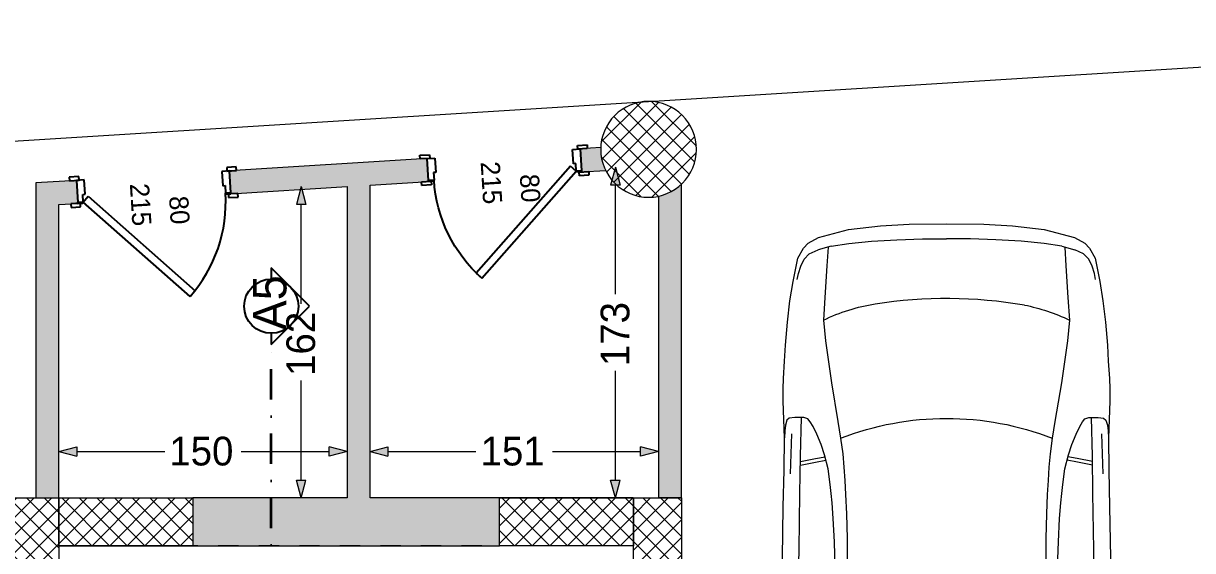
# Model space of a CAD drawing. Header units: millimetres. Extents: x 635850 to 824661, y -5878409 to -5774454.
# Drawn here: x 686255 to 692359, y -5840140 to -5837389 of the extents above; entities that cross this region are included whole.
import ezdxf

# ---------------------------------------------------------------- set-up
doc = ezdxf.new("R2010")
doc.units = ezdxf.units.MM
doc.header["$MEASUREMENT"] = 0
doc.linetypes.add('Dashed', pattern=[211.666667, 105.833333, -105.833333])
doc.linetypes.add('Dot & Dashed', pattern=[335.138881, 158.75, -88.194444, 0, -88.194437])
for name, color, linetype, lineweight in [('A - Ndertesa 4 - 2D Drafting_Pen_No__11', 171, 'Continuous', 18), ('A - Ndertesa 4 - Muret_Pen_No__101', 252, 'Continuous', 13), ('A - Ndertesa 4 - Shtyllat_Pen_No__1', 7, 'Continuous', 13), ('A - Ndertesa 4 - Shtyllat_Pen_No__101', 252, 'Continuous', 13), ('ARCHICAD Doors_Pen_No__101', 252, 'Continuous', 13), ('ARCHICAD Doors_Pen_No__42', 8, 'Continuous', 25)]:
    doc.layers.add(name, color=color, linetype=linetype, lineweight=lineweight)
for name, color, linetype in [('A - Ndertesa 4 - Dimensionimi Bazik', 7, 'Continuous'), ('A - Ndertesa 4 - Muret', 7, 'Continuous'), ('A - Ndertesa 4 - Shtyllat', 7, 'Continuous'), ('A - Ndertesa 4 - Vijat e Prejreve', 7, 'Continuous'), ('ARCHICAD Doors', 7, 'Continuous')]:
    doc.layers.add(name, color=color, linetype=linetype)
for name, color, linetype, lineweight, true_color in [('A - Ndertesa 4 - Dimensionimi Bazik_Pen_No__102', 7, 'Continuous', 13, 0xcccccc), ('A - Ndertesa 4 - Dimensionimi Bazik_Pen_No__82', 7, 'Continuous', 20, 0xaaaaaa), ('A - Ndertesa 4 - Muret_Pen_No__102', 7, 'Continuous', 13, 0xcccccc), ('A - Ndertesa 4 - Veturat_Pen_No__102', 7, 'Continuous', 13, 0xcccccc), ('A - Ndertesa 4 - Vijat e Bodrumeve_Pen_No__82', 7, 'Continuous', 20, 0xaaaaaa), ('A - Ndertesa 4 - Vijat e Prejreve_Pen_No__48', 7, 'Continuous', 25, 0xa80f02), ('A - Ndertesa 4 - Vijat e Prejreve_Pen_No__8', 7, 'Continuous', 35, 0xa80f02), ('ARCHICAD Door Markers_Pen_No__112', 7, 'Continuous', 13, 0xd5aaaa)]:
    doc.layers.add(name, color=color, linetype=linetype, lineweight=lineweight, true_color=true_color)
doc.styles.add('GENERATED_STYLE_1', font='GOTHIC.TTF')
doc.dimstyles.new('GENERATED_STYLE__1', dxfattribs={"dimtxt": 150, "dimasz": 91.78744, "dimexe": 0.18, "dimexo": 0.0625, "dimgap": 0, "dimtad": 0, "dimdec": 0, "dimlfac": 0.1, "dimzin": 0, "dimdsep": 46, "dimtxsty": 'GENERATED_STYLE_1', "dimblk": 'ARROWHEAD_5', "dimblk1": 'ARROWHEAD_5', "dimblk2": 'ARROWHEAD_5', "dimcen": 0.09, "dimse1": 1, "dimse2": 1, "dimclrd": 256, "dimclre": 256, "dimclrt": 256, "dimadec": 0, "dimazin": 0, "dimtfac": 1, "dimtdec": 4, "dimtmove": 0, "dimatfit": 3, "dimfxl": 0, "dimtolj": 1, "dimtzin": 0, "dimarcsym": 0})
doc.dimstyles.new('GENERATED_STYLE__2', dxfattribs={"dimtxt": 150, "dimasz": 91.78744, "dimexe": 0.18, "dimexo": 0.0625, "dimgap": 0, "dimtad": 0, "dimtih": 1, "dimtoh": 1, "dimdec": 0, "dimlfac": 0.1, "dimzin": 0, "dimdsep": 46, "dimtxsty": 'GENERATED_STYLE_1', "dimblk": 'ARROWHEAD_5', "dimblk1": 'ARROWHEAD_5', "dimblk2": 'ARROWHEAD_5', "dimcen": 0.09, "dimse1": 1, "dimse2": 1, "dimclrd": 256, "dimclre": 256, "dimclrt": 256, "dimadec": 0, "dimazin": 0, "dimtfac": 1, "dimtdec": 4, "dimtmove": 0, "dimatfit": 3, "dimfxl": 0, "dimtolj": 1, "dimtzin": 0, "dimarcsym": 0})
pattern_1 = [(45, (664183.82, -5827429.525), (-45.96194, 45.96194), []), (135, (664183.82, -5827429.525), (45.96194, 45.96194), [])]

# ---------------------------------------------------------------- blocks, each defined once
blk = doc.blocks.new('Wall_126', base_point=(686440, -5839864.7))
at = {"layer": 'A - Ndertesa 4 - Muret_Pen_No__101', "linetype": 'Continuous', "lineweight": 0, "true_color": 0xbfbfbf}
for points in [[(686440, -5839864.7), (686440, -5840114.7)], [(686440, -5839864.7), (686440, -5840114.7), (686440, -5839864.7)], [(687140, -5840114.7), (688740, -5840114.7), (688740, -5839864.7), (687140, -5839864.7)], [(688740, -5839864.7), (689439.2, -5839864.7), (689439.2, -5839864.7)], [(686440, -5840114.7), (686440, -5840114.7), (687140, -5840114.7)]]:
    blk.add_hatch(color=9, dxfattribs=at).paths.add_polyline_path(points)
at = {"layer": 'A - Ndertesa 4 - Muret_Pen_No__101', "color": 252, "linetype": 'Continuous', "lineweight": 13, "flags": 128}
for points in [[(687945, -5839864.7), (687140, -5839864.7)], [(689439.2, -5839864.7), (688065, -5839864.7)], [(689439.2, -5839864.7), (689439.2, -5839864.7)], [(686440, -5840114.7), (688740, -5840114.7)]]:
    blk.add_lwpolyline(points, dxfattribs=at)
blk = doc.blocks.new('Door 25_5')
at = {"layer": 'ARCHICAD Doors_Pen_No__101', "color": 252, "linetype": 'Continuous', "lineweight": 13}
for p, q in [((-400, 5), (-437, 5)), ((-400, 5), (-437, 5)), ((-400, 0), (-400, 5)), ((-400, 0), (-400, 5)), ((-400, -115), (-400, 0)), ((-400, -115), (-400, 0)), ((400, 0), (400, 5)), ((400, 0), (400, 5)), ((400, 5), (437, 5)), ((400, 5), (437, 5)), ((400, -115), (400, 0)), ((400, -115), (400, 0)), ((-400, -115), (-437, -115)), ((-400, -115), (-437, -115)), ((400, -115), (437, -115)), ((400, -115), (437, -115))]:
    blk.add_line(p, q, dxfattribs=at)
at = {"layer": 'ARCHICAD Doors_Pen_No__42', "color": 8, "linetype": 'Continuous', "lineweight": 25}
for p, q in [((-182.4, 497.8), (-154.1, 526.1)), ((343.7, -28.3), (-182.4, 497.8)), ((-154.1, 526.1), (372, 0)), ((-387, 24), (-437, 24)), ((-437, 24), (-437, 5)), ((-437, 5), (-387, 5)), ((-375, 5), (-400, 5)), ((-400, 5), (-400, 0)), ((-400, 0), (-375, 0)), ((-372, 0), (-400, 0)), ((-400, 0), (-400, -115)), ((-387, 5), (-387, 24)), ((-375, 0), (-375, 5)), ((-372, -40), (-372, 0)), ((372, 0), (343.7, -28.3)), ((400, 0), (372, 0)), ((372, 0), (372, -40)), ((400, 5), (375, 5)), ((375, 5), (375, 0)), ((375, 0), (400, 0)), ((437, 24), (387, 24)), ((387, 24), (387, 5)), ((387, 5), (437, 5)), ((400, 0), (400, 5)), ((400, -115), (400, 0)), ((437, 5), (437, 24)), ((-360, -40), (-372, -40)), ((-360, -115), (-360, -40)), ((372, -40), (360, -40)), ((360, -40), (360, -115)), ((-387, -115), (-437, -115)), ((-437, -115), (-437, -134)), ((-400, -115), (-360, -115)), ((-387, -134), (-387, -115)), ((360, -115), (400, -115)), ((437, -115), (387, -115)), ((387, -115), (387, -134)), ((437, -134), (437, -115)), ((-437, -134), (-387, -134)), ((387, -134), (437, -134))]:
    blk.add_line(p, q, dxfattribs=at)
blk.add_arc((372, 0), 744, 135, 180, dxfattribs=at)
blk = doc.blocks.new('D Marker 25_17')
at = {"layer": 'ARCHICAD Door Markers_Pen_No__112', "color": 9, "lineweight": 13, "true_color": 0xd5aaaa, "char_height": 100, "attachment_point": 7, "rotation": 270, "style": 'GENERATED_STYLE_1'}
for s, insert in [('\\A1;{\\pql;\\pt0;\\fCentury Gothic|b0|i0|c0|p34;215\\fCentury Gothic|b0|i0|c0|p34;\\A1{\\H.66x;\\S^  ;}\\fCentury Gothic|b0|i0|c0|p34;\\fCentury Gothic|b0|i0|c0|p34;}', (-152.5, -35.6)), ('\\A1;{\\pql;\\pt0;\\fCentury Gothic|b0|i0|c0|p34;80\\fCentury Gothic|b0|i0|c0|p34;\\A1{\\H.66x;\\S^  ;}\\fCentury Gothic|b0|i0|c0|p34;\\fCentury Gothic|b0|i0|c0|p34;}', (47.5, -113.8))]:
    blk.add_mtext(s, dxfattribs=dict(at, insert=insert))
blk = doc.blocks.new('Wall_127', base_point=(686440, -5838214.2))
at = {"layer": 'A - Ndertesa 4 - Muret_Pen_No__102', "linetype": 'Continuous', "lineweight": 0, "true_color": 0xcccccc}
for points in [[(689269.9, -5838037.6), (689162, -5838044.3), (689169.4, -5838164.1), (689295.6, -5838156.2), (689288, -5838142.1), (689273.8, -5838095.2), (689269, -5838046.4)], [(688363.5, -5838094.1), (687330.7, -5838158.6), (687338.2, -5838278.4), (688371, -5838213.9)], [(686320, -5838221.7), (686440, -5838334.4), (686440, -5838214.2)], [(686440, -5838334.4), (686320, -5838221.7), (686320, -5838341.9)], [(686532.3, -5838208.4), (686440, -5838214.2), (686440, -5838334.4), (686539.8, -5838328.2)]]:
    blk.add_hatch(color=254, dxfattribs=at).paths.add_polyline_path(points)
at = {"layer": 'A - Ndertesa 4 - Muret_Pen_No__101', "color": 252, "linetype": 'Continuous', "lineweight": 13}
for p, q in [((689162, -5838044.3), (689198.9, -5838042)), ((688363.5, -5838094.1), (688326.6, -5838096.4)), ((688363.5, -5838094.1), (688370.7, -5838208.9)), ((689162, -5838044.3), (689169.1, -5838159.1)), ((687330.7, -5838158.6), (687367.7, -5838156.3)), ((687330.7, -5838158.6), (687337.9, -5838273.4)), ((689169.1, -5838159.1), (689169.4, -5838164.1)), ((689169.4, -5838164.1), (689206.4, -5838161.8)), ((686532.3, -5838208.4), (686495.4, -5838210.7)), ((686532.3, -5838208.4), (686539.5, -5838323.2)), ((688371, -5838213.9), (688334.1, -5838216.2)), ((688370.7, -5838208.9), (688371, -5838213.9)), ((687337.9, -5838273.4), (687338.2, -5838278.4)), ((687338.2, -5838278.4), (687375.1, -5838276.1)), ((686539.8, -5838328.2), (686502.8, -5838330.5)), ((686539.5, -5838323.2), (686539.8, -5838328.2))]:
    blk.add_line(p, q, dxfattribs=at)
at = {"layer": 'A - Ndertesa 4 - Muret_Pen_No__101', "color": 252, "linetype": 'Continuous', "lineweight": 13, "flags": 128}
for points in [[(689269.9, -5838037.6), (689162, -5838044.3)], [(688363.5, -5838094.1), (687330.7, -5838158.6)], [(689169.4, -5838164.1), (689295.6, -5838156.2)], [(686532.3, -5838208.4), (686320, -5838221.7)], [(686320, -5838221.7), (686320, -5838341.9)], [(688065, -5838233), (688371, -5838213.9)], [(687338.2, -5838278.4), (687945, -5838240.5)], [(686440, -5838334.4), (686539.8, -5838328.2)]]:
    blk.add_lwpolyline(points, dxfattribs=at)
at = {"layer": 'ARCHICAD Door Markers_Pen_No__112', "color": 9, "lineweight": 13, "true_color": 0xd5aaaa, "rotation": 3.571639570040618}
for p in [(688762.7, -5838069.2), (686931.5, -5838183.5)]:
    blk.add_blockref('D Marker 25_17', p, dxfattribs=at)
at = {"layer": 'ARCHICAD Doors', "color": 21, "linetype": 'Continuous', "lineweight": 18, "true_color": 0xff9955, "xscale": -1, "zscale": 1000, "rotation": 183.5716395700406}
blk.add_blockref('Door 25_5', (688769.9, -5838184), dxfattribs=at)
at = {"layer": 'ARCHICAD Doors', "color": 21, "linetype": 'Continuous', "lineweight": 18, "true_color": 0xff9955, "zscale": 1000, "rotation": 183.5716395700406}
blk.add_blockref('Door 25_5', (686938.7, -5838298.3), dxfattribs=at)
blk = doc.blocks.new('Wall_128', base_point=(686440, -5839864.7))
at = {"layer": 'A - Ndertesa 4 - Muret_Pen_No__102', "linetype": 'Continuous', "lineweight": 0, "true_color": 0xcccccc}
blk.add_hatch(color=254, dxfattribs=at).paths.add_polyline_path([(686320, -5838341.9), (686320, -5839864.7), (686440, -5839864.7), (686440, -5838334.4)])
at = {"layer": 'A - Ndertesa 4 - Muret_Pen_No__101', "color": 252, "linetype": 'Continuous', "lineweight": 13, "flags": 128}
for points in [[(686320, -5838341.9), (686320, -5839864.7)], [(686440, -5839864.7), (686440, -5838334.4)]]:
    blk.add_lwpolyline(points, dxfattribs=at)
blk = doc.blocks.new('Wall_129', base_point=(689690, -5839864.7))
at = {"layer": 'A - Ndertesa 4 - Muret_Pen_No__102', "linetype": 'Continuous', "lineweight": 0, "true_color": 0xcccccc}
blk.add_hatch(color=254, dxfattribs=at).paths.add_polyline_path([(689570, -5838290.9), (689570, -5839864.7), (689690, -5839864.7), (689690, -5838227.9), (689657.9, -5838254.3), (689614.7, -5838277.4)])
at = {"layer": 'A - Ndertesa 4 - Muret_Pen_No__101', "color": 252, "linetype": 'Continuous', "lineweight": 13, "flags": 128}
for points in [[(689690, -5839864.7), (689690, -5838227.9)], [(689570, -5838290.9), (689570, -5839864.7)], [(689690, -5839864.7), (689570, -5839864.7)]]:
    blk.add_lwpolyline(points, dxfattribs=at)
blk = doc.blocks.new('Wall_130', base_point=(688065, -5838112.8))
at = {"layer": 'A - Ndertesa 4 - Muret_Pen_No__102', "linetype": 'Continuous', "lineweight": 0, "true_color": 0xcccccc}
blk.add_hatch(color=254, dxfattribs=at).paths.add_polyline_path([(687945, -5838240.5), (687945, -5839864.7), (688065, -5839864.7), (688065, -5838233)])
at = {"layer": 'A - Ndertesa 4 - Muret_Pen_No__101', "color": 252, "linetype": 'Continuous', "lineweight": 13, "flags": 128}
for points in [[(687945, -5838240.5), (687945, -5839864.7)], [(688065, -5839864.7), (688065, -5838233)]]:
    blk.add_lwpolyline(points, dxfattribs=at)
blk = doc.blocks.new('Car 05 25_3')
at = {"layer": 'A - Ndertesa 4 - Veturat_Pen_No__102', "color": 254, "linetype": 'Continuous', "lineweight": 13, "true_color": 0xcccccc}
for p, q in [((1129.9, 858.5), (1120.7, 838.2)), ((1957.8, 858.1), (1977.2, 777.4)), ((2075.3, 835.7), (2067.9, 857.7)), ((2182.3, 834.1), (2193.2, 856.5)), ((124.6, 791.4), (129, 820.5)), ((129, 820.5), (138.9, 832.4)), ((138.9, 832.4), (165.2, 840.3)), ((165.2, 840.3), (194.7, 844.3)), ((194.7, 844.3), (230.8, 845.5)), ((210.9, 809.2), (418.1, 816.2)), ((1115.1, 808.9), (1108.6, 774)), ((1119.5, 833.3), (1115.1, 808.9)), ((1120.2, 836.3), (1119.5, 833.3)), ((1120.7, 838.2), (1120.2, 836.3)), ((1162.6, 830.5), (1220.1, 829.1)), ((1220.1, 829.1), (1369.7, 831.5)), ((2063.4, 792.3), (2070.4, 799.9)), ((2068.7, 787.7), (2065.4, 794.5)), ((2070.4, 799.9), (2075.2, 809.4)), ((2075.2, 809.4), (2075.3, 835.7)), ((2148, 790.5), (2166.8, 813.8)), ((2166.8, 813.8), (2182.3, 834.1)), ((2808, 852.6), (2876.9, 843.3)), ((2876.9, 843.3), (2954.2, 813.7)), ((2904.1, 832.9), (2905.1, 832.8)), ((2954.2, 813.7), (3075.8, 774.7)), ((-701.1, 743.3), (-729.4, 716.4)), ((-664.9, 761), (-701.1, 743.3)), ((-626.6, 772.5), (-664.9, 761)), ((-594.9, 778.5), (-626.6, 772.5)), ((125.7, 743.9), (124.6, 791.4)), ((327.4, 761.9), (125.4, 756.5)), ((132.4, 722.8), (125.7, 743.9)), ((522, 764.7), (327.4, 761.9)), ((355.3, 762.3), (339.1, 683.1)), ((373.4, 762.6), (357.2, 683.4)), ((813.6, 769.3), (522, 764.7)), ((1108.6, 774), (813.6, 769.3)), ((1036.3, 772.8), (996.5, 578.8)), ((1042, 578), (1107.6, 774)), ((1173.3, 774.9), (1090.3, 577.9)), ((1108.6, 774), (1537.6, 780)), ((1537.6, 780), (1975, 786.1)), ((1939.2, 686.2), (1995.9, 777.4)), ((1977.2, 777.4), (2019.6, 777.4)), ((2000.4, 701.6), (2213.5, 763)), ((2019.6, 777.4), (2044.5, 783.1)), ((2044.5, 783.1), (2063.4, 792.3)), ((2068.7, 787.7), (2148, 790.5)), ((2106.5, 732.2), (2148, 790.5)), ((2148, 790.5), (2205.6, 792.2)), ((2205.6, 792.2), (2227.2, 791)), ((2226.6, 769.9), (2213.5, 763)), ((2213.5, 763), (2238.3, 752.2)), ((2234.4, 774), (2226.6, 769.9)), ((2227.2, 791), (2232.6, 790)), ((2232.6, 790), (2237.9, 787.3)), ((2238.5, 776.9), (2234.4, 774)), ((2240.8, 784), (2237.9, 787.3)), ((2238.3, 752.2), (2258.5, 739.7)), ((2238.5, 776.9), (2240.9, 780.5)), ((2240.9, 780.5), (2240.8, 784)), ((2258.5, 739.7), (2269, 731.1)), ((3022.5, 758.3), (3023.7, 762.5)), ((3024.5, 753.7), (3022.5, 758.3)), ((3023.7, 762.5), (3034.6, 765.1)), ((3037.9, 743.5), (3024.5, 753.7)), ((3034.6, 765.1), (3046.9, 763.8)), ((3050.6, 730.7), (3037.9, 743.5)), ((3046.9, 763.8), (3060.9, 762.9)), ((3060.9, 762.9), (3089.9, 757.4)), ((3100.5, 763.1), (3075.8, 774.7)), ((3089.9, 757.4), (3108.4, 751.4)), ((3114.1, 753.3), (3100.5, 763.1)), ((3108.4, 751.4), (3122.9, 746.4)), ((3122.9, 746.4), (3114.1, 753.3)), ((3170.1, 726.6), (3122.9, 746.4)), ((-729.4, 716.4), (-750.6, 669.8)), ((146.7, 710.6), (132.4, 722.8)), ((171.3, 696.6), (146.7, 710.6)), ((212.6, 676.5), (171.3, 696.6)), ((266.3, 654.6), (212.6, 676.5)), ((339.1, 683.1), (329.6, 633.9)), ((357.2, 683.4), (346.8, 629.5)), ((2000.4, 701.6), (1730.4, 633.8)), ((2122, 660), (2293.8, 697.7)), ((2269, 731.1), (2278.8, 722)), ((2278.8, 722), (2293.8, 697.7)), ((2293.8, 697.7), (2317.2, 700.7)), ((2293.8, 697.6), (2293.8, 697.7)), ((2317.2, 700.7), (2345.7, 702.7)), ((2355.1, 639.9), (2317.2, 700.7)), ((2345.7, 702.7), (2378.9, 702)), ((2410.1, 649.1), (2378.9, 702)), ((2378.9, 702), (2410.6, 694.2)), ((2410.6, 694.2), (2410.6, 694.2)), ((2428.7, 681.7), (2410.6, 694.2)), ((2428.7, 681.7), (2457.3, 700)), ((2428.8, 681.7), (2428.7, 681.7)), ((2428.8, 681.7), (2456.7, 639.8)), ((2457.3, 700), (2535.5, 698)), ((2535.4, 698), (2673.2, 695.5)), ((2535.5, 698), (2535.5, 698)), ((2673.2, 695.5), (2787.2, 691.5)), ((2787.2, 691.5), (2868.4, 687.2)), ((2868.4, 687.2), (2959.7, 679)), ((2959.7, 679), (2868.4, 687.2)), ((2959.7, 679), (3047.2, 666.2)), ((3064.5, 714.6), (3050.6, 730.7)), ((3077, 697.8), (3064.5, 714.6)), ((3100, 656.6), (3077, 697.8)), ((3211.7, 701), (3170.1, 726.6)), ((3254.3, 663.2), (3211.7, 701)), ((-768.3, 602.3), (-750.6, 669.8)), ((-764.3, 617.3), (-665.7, 624)), ((-665.7, 624), (-500.9, 634.2)), ((-500.9, 634.2), (-383, 642)), ((-383, 642), (-274.2, 631.3)), ((-274.2, 631.3), (-56.4, 600.5)), ((319.5, 636.4), (266.3, 654.6)), ((392.7, 617.8), (319.5, 636.4)), ((474.8, 607.1), (392.7, 617.8)), ((1730.4, 633.8), (1562, 600.6)), ((1779.6, 581.8), (1952.8, 621.3)), ((1952.8, 621.3), (2122, 660)), ((2379.8, 575.4), (2355.1, 639.9)), ((2436, 583.2), (2410.1, 649.1)), ((2456.7, 639.8), (2487.2, 574.3)), ((3047.2, 666.2), (3100, 656.6)), ((3152.9, 553.9), (3100, 656.6)), ((3301.9, 602.8), (3254.3, 663.2)), ((-768.3, 602.3), (-782.8, 510)), ((-56.4, 600.5), (145.9, 566.6)), ((145.9, 566.6), (233.3, 552.3)), ((233.3, 552.3), (315.3, 541.4)), ((521.3, 601.6), (474.8, 607.1)), ((570, 596.8), (521.3, 601.6)), ((652.6, 591), (570, 596.8)), ((772.8, 585), (652.6, 591)), ((907.3, 580.3), (772.8, 585)), ((1042, 578), (907.3, 580.3)), ((1227.8, 577.5), (1042, 578)), ((1316.1, 580.5), (1227.8, 577.5)), ((1403, 584.4), (1316.1, 580.5)), ((1483.9, 590.1), (1403, 584.4)), ((1562, 600.6), (1483.9, 590.1)), ((1610.7, 544.1), (1779.6, 581.8)), ((2397.3, 514.3), (2379.8, 575.4)), ((2453.6, 521.6), (2436, 583.2)), ((2487.2, 574.3), (2491.8, 562)), ((2491.8, 562), (2517.9, 477)), ((3189.6, 475.6), (3152.9, 553.9)), ((3301.9, 602.8), (3346, 501.4)), ((-782.8, 510), (-794.5, 390.6)), ((315.3, 541.4), (384.3, 535.1)), ((384.3, 535.1), (454.2, 530.4)), ((454.2, 530.4), (526.2, 526.3)), ((526.2, 526.3), (627.7, 521.8)), ((627.7, 521.8), (756.8, 518.1)), ((756.8, 518.1), (1322.6, 518.1)), ((1322.6, 518.1), (1420.5, 521.7)), ((1420.5, 521.7), (1466.6, 524)), ((1466.6, 524), (1510.9, 527.6)), ((1510.9, 527.6), (1554.3, 533.1)), ((1554.3, 533.1), (1596.8, 541)), ((1597.3, 541.2), (1596.7, 540.9)), ((2419.3, 395.7), (2397.3, 514.3)), ((2477.6, 401.1), (2453.6, 521.6)), ((3346, 501.4), (3374.3, 419.6)), ((2517.9, 477), (2537.5, 384.1)), ((3199.4, 466.8), (3189.6, 475.6)), ((3220.7, 454.4), (3199.4, 466.8)), ((3256.1, 439.2), (3220.7, 454.4)), ((3288.4, 425.1), (3256.1, 439.2)), ((-794.5, 390.6), (-802.4, 258.7)), ((2433.7, 266.1), (2419.3, 395.7)), ((2493.9, 269.1), (2477.6, 401.1)), ((2537.5, 384.1), (2551.5, 285.6)), ((3319.4, 408.4), (3288.4, 425.1)), ((3353.5, 384.3), (3319.4, 408.4)), ((3321.2, 370.5), (3321, 362.1)), ((3324.7, 377.3), (3321.2, 370.5)), ((3328.3, 379.6), (3324.7, 377.3)), ((3338.5, 379.5), (3328.3, 379.6)), ((3363.6, 357.8), (3338.5, 379.5)), ((3377.2, 360), (3353.5, 384.3)), ((3391.1, 344.2), (3374.3, 419.6)), ((3321, 362.1), (3338.3, 276.9)), ((3396.7, 315.8), (3363.6, 357.8)), ((3391.1, 344.2), (3377.2, 360)), ((3408.1, 289.4), (3396.7, 315.8)), ((-802.4, 258.7), (-806.8, 124.9)), ((2441.6, 132), (2433.7, 266.1)), ((2503.1, 133.2), (2493.9, 269.1)), ((2551.5, 285.6), (2559.7, 193.7)), ((3338.3, 276.9), (3351.9, 172.7)), ((3408.1, 289.4), (3413.8, 267.3)), ((3413.8, 267.3), (3418.5, 242.9)), ((2559.7, 193.7), (2564.4, 101.2)), ((3418.5, 242.9), (3424, 200.7)), ((3424, 200.7), (3427.7, 152)), ((-806.8, 124.9), (-808, 0)), ((2444, 0), (2441.6, 132)), ((2506, 0), (2503.1, 133.2)), ((3351.9, 172.7), (3358.3, 75.9)), ((3432.4, 40), (3427.7, 152)), ((2564.4, 101.2), (2566, 0)), ((3354, 27.9), (3358.3, 75.9)), ((-806.8, -124.9), (-808, 0)), ((2444, 0), (2441.6, -132)), ((2564.4, -101.2), (2566, 0)), ((3354, 27.9), (3354, -0.8)), ((3354, -27.9), (3354, 0.8)), ((3370.9, 11.7), (3370.3, -0.8)), ((3370.9, -11.7), (3370.3, 0.8)), ((3372.5, 23.7), (3370.9, 11.7)), ((3376.3, 39), (3372.5, 23.7)), ((3382, 46.6), (3376.3, 39)), ((3386.2, 48.4), (3382, 46.6)), ((3386.2, 48.4), (3394.3, 48.4)), ((3398.5, 46.6), (3394.3, 48.4)), ((3404.2, 39), (3398.5, 46.6)), ((3404.2, 39), (3408, 23.7)), ((3408, 23.7), (3409.8, 8.1)), ((3409.8, 8.1), (3409.8, 0)), ((3431.8, 57.4), (3431.8, 56.8)), ((3432, 0), (3432.4, 40)), ((3432, 0), (3432.4, -40)), ((2506, 0), (2503.1, -133.2)), ((3354, -27.9), (3358.3, -75.9)), ((3372.5, -23.7), (3370.9, -11.7)), ((3376.3, -39), (3372.5, -23.7)), ((3382, -46.6), (3376.3, -39)), ((3386.2, -48.4), (3382, -46.6)), ((3386.2, -48.4), (3394.3, -48.4)), ((3398.5, -46.6), (3394.3, -48.4)), ((3404.2, -39), (3398.5, -46.6)), ((3404.2, -39), (3408, -23.7)), ((3408, -23.7), (3409.8, -8.1)), ((3409.8, -8.1), (3409.8, 0)), ((3432.4, -40), (3427.7, -152)), ((3431.8, -57.4), (3431.8, -56.8)), ((2559.7, -193.7), (2564.4, -101.2)), ((3351.9, -172.7), (3358.3, -75.9)), ((-802.4, -258.7), (-806.8, -124.9)), ((2441.6, -132), (2433.7, -266.1)), ((2503.1, -133.2), (2493.9, -269.1)), ((3338.3, -276.9), (3351.9, -172.7)), ((3424, -200.7), (3427.7, -152)), ((2551.5, -285.6), (2559.7, -193.7)), ((3413.8, -267.3), (3418.5, -242.9)), ((3418.5, -242.9), (3424, -200.7)), ((-794.5, -390.6), (-802.4, -258.7)), ((2433.7, -266.1), (2419.3, -395.7)), ((2493.9, -269.1), (2477.6, -401.1)), ((2537.5, -384.1), (2551.5, -285.6)), ((3321, -362.1), (3338.3, -276.9)), ((3408.1, -289.4), (3396.7, -315.8)), ((3408.1, -289.4), (3413.8, -267.3)), ((3321.2, -370.5), (3321, -362.1)), ((3363.6, -357.8), (3338.5, -379.5)), ((3377.2, -360), (3353.5, -384.3)), ((3396.7, -315.8), (3363.6, -357.8)), ((3391.1, -344.2), (3374.3, -419.6)), ((3391.1, -344.2), (3377.2, -360)), ((-782.8, -510), (-794.5, -390.6)), ((2419.3, -395.7), (2397.3, -514.3)), ((2477.6, -401.1), (2453.6, -521.6)), ((2517.9, -477), (2537.5, -384.1)), ((3288.4, -425.1), (3256.1, -439.2)), ((3319.4, -408.4), (3288.4, -425.1)), ((3353.5, -384.3), (3319.4, -408.4)), ((3324.7, -377.3), (3321.2, -370.5)), ((3328.3, -379.6), (3324.7, -377.3)), ((3338.5, -379.5), (3328.3, -379.6)), ((3346, -501.4), (3374.3, -419.6)), ((2491.8, -562), (2517.9, -477)), ((3189.6, -475.6), (3152.9, -553.9)), ((3199.4, -466.8), (3189.6, -475.6)), ((3220.7, -454.4), (3199.4, -466.8)), ((3256.1, -439.2), (3220.7, -454.4)), ((-768.3, -602.3), (-782.8, -510)), ((233.3, -552.3), (315.3, -541.4)), ((315.3, -541.4), (384.3, -535.1)), ((384.3, -535.1), (454.2, -530.4)), ((454.2, -530.4), (526.2, -526.3)), ((526.2, -526.3), (627.7, -521.8)), ((627.7, -521.8), (756.8, -518.1)), ((756.8, -518.1), (1322.6, -518.1)), ((1322.6, -518.1), (1420.5, -521.7)), ((1420.5, -521.7), (1466.6, -524)), ((1466.6, -524), (1510.9, -527.6)), ((1510.9, -527.6), (1554.3, -533.1)), ((1554.3, -533.1), (1596.8, -541)), ((1597.3, -541.2), (1596.7, -540.9)), ((1610.7, -544.1), (1779.6, -581.8)), ((2397.3, -514.3), (2379.8, -575.4)), ((2453.6, -521.6), (2436, -583.2)), ((3301.9, -602.8), (3346, -501.4)), ((-768.3, -602.3), (-750.6, -669.8)), ((-274.2, -631.3), (-56.4, -600.5)), ((-56.4, -600.5), (145.9, -566.6)), ((145.9, -566.6), (233.3, -552.3)), ((474.8, -607.1), (392.7, -617.8)), ((521.3, -601.6), (474.8, -607.1)), ((570, -596.8), (521.3, -601.6)), ((652.6, -591), (570, -596.8)), ((772.8, -585), (652.6, -591)), ((907.3, -580.3), (772.8, -585)), ((1042, -578), (907.3, -580.3)), ((1036.3, -772.8), (996.5, -578.8)), ((1227.8, -577.5), (1042, -578)), ((1042, -578), (1107.6, -774)), ((1173.3, -774.9), (1090.3, -577.9)), ((1316.1, -580.5), (1227.8, -577.5)), ((1403, -584.4), (1316.1, -580.5)), ((1483.9, -590.1), (1403, -584.4)), ((1562, -600.6), (1483.9, -590.1)), ((1730.4, -633.8), (1562, -600.6)), ((1779.6, -581.8), (1952.8, -621.3)), ((2379.8, -575.4), (2355.1, -639.9)), ((2436, -583.2), (2410.1, -649.1)), ((2456.7, -639.8), (2487.2, -574.3)), ((2487.2, -574.3), (2491.8, -562)), ((3152.9, -553.9), (3100, -656.6)), ((3301.9, -602.8), (3254.3, -663.2)), ((-764.3, -617.3), (-665.7, -624)), ((-729.4, -716.4), (-750.6, -669.8)), ((-665.7, -624), (-500.9, -634.2)), ((-500.9, -634.2), (-383, -642)), ((-383, -642), (-274.2, -631.3)), ((266.3, -654.6), (212.6, -676.5)), ((319.5, -636.4), (266.3, -654.6)), ((392.7, -617.8), (319.5, -636.4)), ((339.1, -683.1), (329.6, -633.9)), ((357.2, -683.4), (346.8, -629.5)), ((2000.4, -701.6), (1730.4, -633.8)), ((1952.8, -621.3), (2122, -660)), ((2122, -660), (2293.8, -697.7)), ((2355.1, -639.9), (2317.2, -700.7)), ((2410.1, -649.1), (2378.9, -702)), ((2428.8, -681.7), (2456.7, -639.8)), ((2959.7, -679), (3047.2, -666.2)), ((3047.2, -666.2), (3100, -656.6)), ((3100, -656.6), (3077, -697.8)), ((3254.3, -663.2), (3211.7, -701)), ((-701.1, -743.3), (-729.4, -716.4)), ((132.4, -722.8), (125.7, -743.9)), ((146.7, -710.6), (132.4, -722.8)), ((171.3, -696.6), (146.7, -710.6)), ((212.6, -676.5), (171.3, -696.6)), ((355.3, -762.3), (339.1, -683.1)), ((373.4, -762.6), (357.2, -683.4)), ((1939.2, -686.2), (1995.9, -777.4)), ((2000.4, -701.6), (2213.5, -763)), ((2106.5, -732.2), (2148, -790.5)), ((2258.5, -739.7), (2269, -731.1)), ((2269, -731.1), (2278.8, -722)), ((2278.8, -722), (2293.8, -697.7)), ((2293.8, -697.6), (2293.8, -697.7)), ((2293.8, -697.7), (2317.2, -700.7)), ((2317.2, -700.7), (2345.7, -702.7)), ((2345.7, -702.7), (2378.9, -702)), ((2378.9, -702), (2410.6, -694.2)), ((2428.7, -681.7), (2410.6, -694.2)), ((2410.6, -694.2), (2410.6, -694.2)), ((2428.8, -681.7), (2428.7, -681.7)), ((2428.7, -681.7), (2457.3, -700)), ((2457.3, -700), (2535.5, -698)), ((2535.4, -698), (2673.2, -695.5)), ((2535.5, -698), (2535.5, -698)), ((2673.2, -695.5), (2787.2, -691.5)), ((2787.2, -691.5), (2868.4, -687.2)), ((2868.4, -687.2), (2959.7, -679)), ((2959.7, -679), (2868.4, -687.2)), ((3050.6, -730.7), (3037.9, -743.5)), ((3064.5, -714.6), (3050.6, -730.7)), ((3077, -697.8), (3064.5, -714.6)), ((3170.1, -726.6), (3122.9, -746.4)), ((3211.7, -701), (3170.1, -726.6)), ((-664.9, -761), (-701.1, -743.3)), ((-626.6, -772.5), (-664.9, -761)), ((-594.9, -778.5), (-626.6, -772.5)), ((125.7, -743.9), (124.6, -791.4)), ((124.6, -791.4), (129, -820.5)), ((327.4, -761.9), (125.4, -756.5)), ((522, -764.7), (327.4, -761.9)), ((813.6, -769.3), (522, -764.7)), ((1108.6, -774), (813.6, -769.3)), ((1108.6, -774), (1537.6, -780)), ((1115.1, -808.9), (1108.6, -774)), ((1537.6, -780), (1975, -786.1)), ((1957.8, -858.1), (1977.2, -777.4)), ((1977.2, -777.4), (2019.6, -777.4)), ((2019.6, -777.4), (2044.5, -783.1)), ((2044.5, -783.1), (2063.4, -792.3)), ((2063.4, -792.3), (2070.4, -799.9)), ((2068.7, -787.7), (2065.4, -794.5)), ((2068.7, -787.7), (2148, -790.5)), ((2148, -790.5), (2166.8, -813.8)), ((2148, -790.5), (2205.6, -792.2)), ((2205.6, -792.2), (2227.2, -791)), ((2213.5, -763), (2238.3, -752.2)), ((2226.6, -769.9), (2213.5, -763)), ((2234.4, -774), (2226.6, -769.9)), ((2227.2, -791), (2232.6, -790)), ((2232.6, -790), (2237.9, -787.3)), ((2238.5, -776.9), (2234.4, -774)), ((2240.8, -784), (2237.9, -787.3)), ((2238.3, -752.2), (2258.5, -739.7)), ((2238.5, -776.9), (2240.9, -780.5)), ((2240.9, -780.5), (2240.8, -784)), ((2954.2, -813.7), (3075.8, -774.7)), ((3024.5, -753.7), (3022.5, -758.3)), ((3022.5, -758.3), (3023.7, -762.5)), ((3023.7, -762.5), (3034.6, -765.1)), ((3037.9, -743.5), (3024.5, -753.7)), ((3034.6, -765.1), (3046.9, -763.8)), ((3046.9, -763.8), (3060.9, -762.9)), ((3060.9, -762.9), (3089.9, -757.4)), ((3100.5, -763.1), (3075.8, -774.7)), ((3089.9, -757.4), (3108.4, -751.4)), ((3114.1, -753.3), (3100.5, -763.1)), ((3108.4, -751.4), (3122.9, -746.4)), ((3122.9, -746.4), (3114.1, -753.3)), ((129, -820.5), (138.9, -832.4)), ((138.9, -832.4), (165.2, -840.3)), ((165.2, -840.3), (194.7, -844.3)), ((194.7, -844.3), (230.8, -845.5)), ((210.9, -809.2), (418.1, -816.2)), ((1119.5, -833.3), (1115.1, -808.9)), ((1120.2, -836.3), (1119.5, -833.3)), ((1120.7, -838.2), (1120.2, -836.3)), ((1129.9, -858.5), (1120.7, -838.2)), ((1162.6, -830.5), (1220.1, -829.1)), ((1220.1, -829.1), (1369.7, -831.5)), ((2075.3, -835.7), (2067.9, -857.7)), ((2070.4, -799.9), (2075.2, -809.4)), ((2075.2, -809.4), (2075.3, -835.7)), ((2166.8, -813.8), (2182.3, -834.1)), ((2182.3, -834.1), (2193.2, -856.5)), ((2808, -852.6), (2876.9, -843.3)), ((2876.9, -843.3), (2954.2, -813.7))]:
    blk.add_line(p, q, dxfattribs=at)
at = {"layer": 'A - Ndertesa 4 - Veturat_Pen_No__102', "color": 254, "linetype": 'Continuous', "lineweight": 13, "true_color": 0xcccccc, "flags": 128}
blk.add_lwpolyline([(-483.1, -817.3), (-372.3, -830.2), (-251.8, -841), (-168.2, -844.6), (-78.4, -850.6), (-24, -852.3), (40.3, -852.3), (230.8, -845.5), (400, -847.6), (590.7, -851.7), (856.5, -856.2), (1129.9, -858.5), (1536.1, -860.4), (1957.8, -858.1), (1928.9, -983.2), (1961.1, -983.2), (1996.9, -974.9), (2026.9, -945), (2054.6, -897.6), (2067.9, -857.7), (2119.9, -857.4), (2193.2, -856.5), (2808, -852.6), (2855.7, -852.6), (2891.4, -852.5), (2922.5, -852), (2945.2, -849.4), (2989.6, -839.6), (3013.6, -833.1), (3154.3, -782.6), (3235.9, -747.6), (3269.1, -728.3), (3298.6, -705.6), (3337.3, -663.4), (3374.5, -603.6), (3418.4, -512.7), (3457.5, -393.1), (3468.3, -330.9), (3474.5, -263.7), (3478.3, -199.9), (3479.4, -164.9), (3489.5, -164.9), (3489.5, 164.9), (3479.4, 164.9), (3478.3, 199.9), (3474.5, 263.7), (3468.3, 330.9), (3457.5, 393.1), (3418.4, 512.7), (3374.5, 603.6), (3337.3, 663.4), (3298.6, 705.6), (3269.1, 728.3), (3235.9, 747.6), (3154.3, 782.6), (3013.6, 833.1), (2989.6, 839.6), (2945.2, 849.4), (2922.5, 852), (2891.4, 852.5), (2855.7, 852.6), (2808, 852.6), (2193.2, 856.5), (2119.9, 857.4), (2067.9, 857.7), (2054.6, 897.6), (2026.9, 945), (1996.9, 974.9), (1961.1, 983.2), (1928.9, 983.2), (1957.8, 858.1), (1536.1, 860.4), (1129.9, 858.5), (856.5, 856.2), (590.7, 851.7), (400, 847.6), (230.8, 845.5), (40.3, 852.3), (-24, 852.3), (-78.4, 850.6), (-168.2, 844.6), (-251.8, 841), (-372.3, 830.2), (-483.1, 817.3), (-585.2, 801), (-706.3, 775.8), (-757.7, 747), (-784.8, 721.8), (-815, 667.8), (-855.1, 511), (-874.7, 345), (-882.9, 194.7), (-885.4, 0), (-882.9, -194.7), (-874.7, -345), (-855.1, -511), (-815, -667.8), (-784.8, -721.8), (-757.7, -747), (-706.3, -775.8), (-585.2, -801)], close=True, dxfattribs=at)
at = {"layer": 'A - Ndertesa 4 - Veturat_Pen_No__102', "color": 254, "linetype": 'Continuous', "lineweight": 13, "true_color": 0xcccccc}
for centre, radius, start, end in [((492.9, 217.7), 973.2, 154.15445, 170.91173), ((1649.8, 0), 1520.4, 158.69921, 201.30079), ((-1245.2, 0), 2907.3, 349.2142, 10.7858), ((1856.4, -1.7), 2354, 170.8804, 189.92229), ((492.9, -217.7), 973.2, 191.23053, 205.84555)]:
    blk.add_arc(centre, radius, start, end, dxfattribs=at)
blk = doc.blocks.new('*D1500', base_point=(664183.8, -5827429.5))
at = {"layer": 'A - Ndertesa 4 - Dimensionimi Bazik_Pen_No__102', "linetype": 'Continuous', "lineweight": 13, "true_color": 0xcccccc}
for points in [[(687705, -5838240.5), (687680, -5838333.8), (687730, -5838333.8)], [(687705, -5839864.7), (687730, -5839771.4), (687680, -5839771.4)]]:
    blk.add_hatch(color=254, dxfattribs=at).paths.add_polyline_path(points)
at = {"layer": 'A - Ndertesa 4 - Dimensionimi Bazik_Pen_No__102', "color": 254, "linetype": 'Continuous', "lineweight": 13, "true_color": 0xcccccc}
for p, q in [((687705, -5838240.5), (687680, -5838333.8)), ((687705, -5838240.5), (687730, -5838333.8)), ((687730, -5838333.8), (687680, -5838333.8)), ((687705, -5838852.8), (687705, -5838333.8)), ((687705, -5839771.4), (687705, -5839252.4)), ((687680, -5839771.4), (687730, -5839771.4)), ((687705, -5839864.7), (687680, -5839771.4)), ((687705, -5839864.7), (687730, -5839771.4))]:
    blk.add_line(p, q, dxfattribs=at)
at = {"layer": 'A - Ndertesa 4 - Dimensionimi Bazik_Pen_No__82', "color": 253, "lineweight": 20, "true_color": 0xaaaaaa, "insert": (687780, -5839228.4), "char_height": 150, "attachment_point": 7, "rotation": 90, "style": 'GENERATED_STYLE_1'}
blk.add_mtext('\\A1;{\\pql;\\fCentury Gothic|b0|i0|c0|p34;162}', dxfattribs=at)
blk = doc.blocks.new('ARROWHEAD_5')
at = {"linetype": 'Continuous', "lineweight": 0}
blk.add_hatch(color=0, dxfattribs=at).paths.add_polyline_path([(-1, 0.2679), (0, 0), (-1, -0.2679)])
at = {"color": 0, "linetype": 'Continuous', "lineweight": 0}
blk.add_line((0, 0), (-1, 0), dxfattribs=at)
blk = doc.blocks.new('*D1501', base_point=(664183.8, -5827429.5))
at = {"layer": 'A - Ndertesa 4 - Dimensionimi Bazik_Pen_No__102', "linetype": 'Continuous', "lineweight": 13, "true_color": 0xcccccc}
for points in [[(686440, -5839622.7), (686533.3, -5839647.7), (686533.3, -5839597.7)], [(687945, -5839622.7), (687851.7, -5839597.7), (687851.7, -5839647.7)]]:
    blk.add_hatch(color=254, dxfattribs=at).paths.add_polyline_path(points)
at = {"layer": 'A - Ndertesa 4 - Dimensionimi Bazik_Pen_No__102', "color": 254, "linetype": 'Continuous', "lineweight": 13, "true_color": 0xcccccc}
for p, q in [((686440, -5839622.7), (686533.3, -5839597.7)), ((686440, -5839622.7), (686533.3, -5839647.7)), ((686533.3, -5839597.7), (686533.3, -5839647.7)), ((686533.3, -5839622.7), (686992.7, -5839622.7)), ((687392.3, -5839622.7), (687851.7, -5839622.7)), ((687851.7, -5839647.7), (687851.7, -5839597.7)), ((687945, -5839622.7), (687851.7, -5839597.7)), ((687945, -5839622.7), (687851.7, -5839647.7))]:
    blk.add_line(p, q, dxfattribs=at)
at = {"layer": 'A - Ndertesa 4 - Dimensionimi Bazik_Pen_No__82', "color": 253, "lineweight": 20, "true_color": 0xaaaaaa, "insert": (687016.7, -5839697.7), "char_height": 150, "attachment_point": 7, "style": 'GENERATED_STYLE_1'}
blk.add_mtext('\\A1;{\\pql;\\fCentury Gothic|b0|i0|c0|p34;150}', dxfattribs=at)
blk = doc.blocks.new('*D1502', base_point=(664183.8, -5827429.5))
at = {"layer": 'A - Ndertesa 4 - Dimensionimi Bazik_Pen_No__102', "linetype": 'Continuous', "lineweight": 13, "true_color": 0xcccccc}
for points in [[(689345.6, -5838139.1), (689320.6, -5838232.4), (689370.6, -5838232.4)], [(689345.6, -5839864.7), (689370.6, -5839771.4), (689320.6, -5839771.4)]]:
    blk.add_hatch(color=254, dxfattribs=at).paths.add_polyline_path(points)
at = {"layer": 'A - Ndertesa 4 - Dimensionimi Bazik_Pen_No__102', "color": 254, "linetype": 'Continuous', "lineweight": 13, "true_color": 0xcccccc}
for p, q in [((689345.6, -5838139.1), (689320.6, -5838232.4)), ((689345.6, -5838139.1), (689370.6, -5838232.4)), ((689370.6, -5838232.4), (689320.6, -5838232.4)), ((689345.6, -5838802.1), (689345.6, -5838232.4)), ((689345.6, -5839771.4), (689345.6, -5839201.7)), ((689320.6, -5839771.4), (689370.6, -5839771.4)), ((689345.6, -5839864.7), (689320.6, -5839771.4)), ((689345.6, -5839864.7), (689370.6, -5839771.4))]:
    blk.add_line(p, q, dxfattribs=at)
at = {"layer": 'A - Ndertesa 4 - Dimensionimi Bazik_Pen_No__82', "color": 253, "lineweight": 20, "true_color": 0xaaaaaa, "insert": (689420.6, -5839177.6), "char_height": 150, "attachment_point": 7, "rotation": 90, "style": 'GENERATED_STYLE_1'}
blk.add_mtext('\\A1;{\\pql;\\fCentury Gothic|b0|i0|c0|p34;173}', dxfattribs=at)
blk = doc.blocks.new('*D1503', base_point=(664183.8, -5827429.5))
at = {"layer": 'A - Ndertesa 4 - Dimensionimi Bazik_Pen_No__102', "linetype": 'Continuous', "lineweight": 13, "true_color": 0xcccccc}
for points in [[(688065, -5839622.7), (688158.3, -5839647.7), (688158.3, -5839597.7)], [(689570, -5839622.7), (689476.7, -5839597.7), (689476.7, -5839647.7)]]:
    blk.add_hatch(color=254, dxfattribs=at).paths.add_polyline_path(points)
at = {"layer": 'A - Ndertesa 4 - Dimensionimi Bazik_Pen_No__102', "color": 254, "linetype": 'Continuous', "lineweight": 13, "true_color": 0xcccccc}
for p, q in [((688065, -5839622.7), (688158.3, -5839597.7)), ((688065, -5839622.7), (688158.3, -5839647.7)), ((688158.3, -5839597.7), (688158.3, -5839647.7)), ((688158.3, -5839622.7), (688617.7, -5839622.7)), ((689017.3, -5839622.7), (689476.7, -5839622.7)), ((689476.7, -5839647.7), (689476.7, -5839597.7)), ((689570, -5839622.7), (689476.7, -5839597.7)), ((689570, -5839622.7), (689476.7, -5839647.7))]:
    blk.add_line(p, q, dxfattribs=at)
at = {"layer": 'A - Ndertesa 4 - Dimensionimi Bazik_Pen_No__82', "color": 253, "lineweight": 20, "true_color": 0xaaaaaa, "insert": (688641.7, -5839697.7), "char_height": 150, "attachment_point": 7, "style": 'GENERATED_STYLE_1'}
blk.add_mtext('\\A1;{\\pql;\\fCentury Gothic|b0|i0|c0|p34;151}', dxfattribs=at)
blk = doc.blocks.new('*D1514', base_point=(664183.8, -5827429.5))
at = {"layer": 'A - Ndertesa 4 - Dimensionimi Bazik_Pen_No__102', "linetype": 'Continuous', "lineweight": 13, "true_color": 0xcccccc}
for points in [[(675493.3, -5833660.9), (675474.2, -5833755.5), (675524.1, -5833752.4)], [(675804.8, -5838651.4), (675824, -5838556.7), (675774.1, -5838559.8)]]:
    blk.add_hatch(color=254, dxfattribs=at).paths.add_polyline_path(points)
at = {"layer": 'A - Ndertesa 4 - Dimensionimi Bazik_Pen_No__102', "color": 254, "linetype": 'Continuous', "lineweight": 13, "true_color": 0xcccccc}
for p, q in [((675493.3, -5833660.9), (675474.2, -5833755.5)), ((675493.3, -5833660.9), (675524.1, -5833752.4)), ((675524.1, -5833752.4), (675474.2, -5833755.5)), ((675636.6, -5835956.7), (675499.1, -5833754)), ((675799, -5838558.3), (675661.5, -5836355.5)), ((675774.1, -5838559.8), (675824, -5838556.7)), ((675804.8, -5838651.4), (675774.1, -5838559.8)), ((675804.8, -5838651.4), (675824, -5838556.7))]:
    blk.add_line(p, q, dxfattribs=at)
at = {"layer": 'A - Ndertesa 4 - Dimensionimi Bazik_Pen_No__82', "color": 253, "lineweight": 20, "true_color": 0xaaaaaa, "insert": (675563.3, -5835985.4), "char_height": 150, "attachment_point": 7, "rotation": 273.57164, "style": 'GENERATED_STYLE_1'}
blk.add_mtext('\\A1;{\\pql;\\fCentury Gothic|b0|i0|c0|p34;500}', dxfattribs=at)
blk = doc.blocks.new('*D1515', base_point=(664183.8, -5827429.5))
at = {"layer": 'A - Ndertesa 4 - Dimensionimi Bazik_Pen_No__102', "linetype": 'Continuous', "lineweight": 13, "true_color": 0xcccccc}
for points in [[(685549.5, -5833033.2), (685530.4, -5833127.8), (685580.3, -5833124.7)], [(685861.1, -5838024.5), (685880.2, -5837929.8), (685830.3, -5837932.9)]]:
    blk.add_hatch(color=254, dxfattribs=at).paths.add_polyline_path(points)
at = {"layer": 'A - Ndertesa 4 - Dimensionimi Bazik_Pen_No__102', "color": 254, "linetype": 'Continuous', "lineweight": 13, "true_color": 0xcccccc}
for p, q in [((685549.5, -5833033.2), (685530.4, -5833127.8)), ((685549.5, -5833033.2), (685580.3, -5833124.7)), ((685580.3, -5833124.7), (685530.4, -5833127.8)), ((685692.9, -5835329.4), (685555.3, -5833126.3)), ((685855.3, -5837931.3), (685717.8, -5835728.2)), ((685830.3, -5837932.9), (685880.2, -5837929.8)), ((685861.1, -5838024.5), (685830.3, -5837932.9)), ((685861.1, -5838024.5), (685880.2, -5837929.8))]:
    blk.add_line(p, q, dxfattribs=at)
at = {"layer": 'A - Ndertesa 4 - Dimensionimi Bazik_Pen_No__82', "color": 253, "lineweight": 20, "true_color": 0xaaaaaa, "insert": (685619.5, -5835358.1), "char_height": 150, "attachment_point": 7, "rotation": 273.57164, "style": 'GENERATED_STYLE_1'}
blk.add_mtext('\\A1;{\\pql;\\fCentury Gothic|b0|i0|c0|p34;500}', dxfattribs=at)
blk = doc.blocks.new('Column_476', base_point=(686314.9, -5843639.7))
at = {"layer": 'A - Ndertesa 4 - Shtyllat_Pen_No__101', "linetype": 'Continuous', "lineweight": 13}
h = blk.add_hatch(dxfattribs=at)
h.set_pattern_fill('Concrete_Block', color=252, style=0, pattern_type=2)
h.set_pattern_definition(pattern_1)
h.paths.add_polyline_path([(686190, -5839864.7), (686189.8, -5847414.7), (686439.8, -5847414.7), (686440, -5839864.7)])
at = {"layer": 'A - Ndertesa 4 - Shtyllat_Pen_No__1', "color": 7, "linetype": 'Continuous', "lineweight": 13, "flags": 128}
blk.add_lwpolyline([(686190, -5839864.7), (686440, -5839864.7), (686439.8, -5847414.7), (686189.8, -5847414.7)], close=True, dxfattribs=at)
blk = doc.blocks.new('Column_477', base_point=(689564.9, -5843639.7))
at = {"layer": 'A - Ndertesa 4 - Shtyllat_Pen_No__101', "linetype": 'Continuous', "lineweight": 13}
h = blk.add_hatch(dxfattribs=at)
h.set_pattern_fill('Concrete_Block', color=252, style=0, pattern_type=2)
h.set_pattern_definition(pattern_1)
h.paths.add_polyline_path([(689440, -5839864.7), (689439.8, -5847414.7), (689689.8, -5847414.7), (689690, -5839864.7)])
at = {"layer": 'A - Ndertesa 4 - Shtyllat_Pen_No__1', "color": 7, "linetype": 'Continuous', "lineweight": 13, "flags": 128}
blk.add_lwpolyline([(689440, -5839864.7), (689690, -5839864.7), (689689.8, -5847414.7), (689439.8, -5847414.7)], close=True, dxfattribs=at)
blk = doc.blocks.new('Column_503', base_point=(686790, -5839989.7))
at = {"layer": 'A - Ndertesa 4 - Shtyllat_Pen_No__101', "linetype": 'Continuous', "lineweight": 13}
h = blk.add_hatch(dxfattribs=at)
h.set_pattern_fill('Concrete_Block', color=252, style=0, pattern_type=2)
h.set_pattern_definition(pattern_1)
h.paths.add_polyline_path([(686440, -5840114.7), (687140, -5840114.7), (687140, -5839864.7), (686440, -5839864.7)])
at = {"layer": 'A - Ndertesa 4 - Shtyllat_Pen_No__1', "color": 7, "linetype": 'Continuous', "lineweight": 13, "flags": 128}
blk.add_lwpolyline([(686440, -5840114.7), (686440, -5839864.7), (687140, -5839864.7), (687140, -5840114.7)], close=True, dxfattribs=at)
blk = doc.blocks.new('Column_504', base_point=(689090, -5839989.7))
at = {"layer": 'A - Ndertesa 4 - Shtyllat_Pen_No__101', "linetype": 'Continuous', "lineweight": 13}
h = blk.add_hatch(dxfattribs=at)
h.set_pattern_fill('Concrete_Block', color=252, style=0, pattern_type=2)
h.set_pattern_definition(pattern_1)
h.paths.add_polyline_path([(688740, -5840114.7), (689440, -5840114.7), (689440, -5839864.7), (688740, -5839864.7)])
at = {"layer": 'A - Ndertesa 4 - Shtyllat_Pen_No__1', "color": 7, "linetype": 'Continuous', "lineweight": 13, "flags": 128}
blk.add_lwpolyline([(688740, -5840114.7), (688740, -5839864.7), (689440, -5839864.7), (689440, -5840114.7)], close=True, dxfattribs=at)
blk = doc.blocks.new('Column_506', base_point=(689519, -5838046.4))
at = {"layer": 'A - Ndertesa 4 - Shtyllat_Pen_No__101', "linetype": 'Continuous', "lineweight": 13}
h = blk.add_hatch(dxfattribs=at)
h.set_pattern_fill('Concrete_Block', color=252, style=0, pattern_type=2)
h.set_pattern_definition(pattern_1)
h.paths.add_polyline_path([(689519, -5838296.4, 0.414214), (689769, -5838046.4, 0.414214), (689519, -5837796.4, 0.414214), (689269, -5838046.4, 0.414214)])
at = {"layer": 'A - Ndertesa 4 - Shtyllat_Pen_No__1', "color": 7, "linetype": 'Continuous', "lineweight": 13, "flags": 128}
blk.add_lwpolyline([(689519, -5838296.4, 0.414214), (689769, -5838046.4, 0.414214), (689519, -5837796.4, 0.414214), (689269, -5838046.4, 0.414214)], format="xyb", close=True, dxfattribs=at)
blk = doc.blocks.new('Cutting Plane_9', base_point=(687549, -5856313.8))
at = {"layer": 'A - Ndertesa 4 - Vijat e Prejreve_Pen_No__48', "color": 14, "linetype": 'Continuous', "lineweight": 25, "true_color": 0xa80f02}
for p, q in [((687749, -5838864.7), (687549, -5838664.7)), ((687549, -5838664.7), (687549, -5838723.3)), ((687549, -5839064.7), (687749, -5838864.7)), ((687549, -5839006.1), (687549, -5839064.7))]:
    blk.add_line(p, q, dxfattribs=at)
blk.add_circle((687549, -5838864.7), 141.4, dxfattribs=at)
at = {"layer": 'A - Ndertesa 4 - Vijat e Prejreve_Pen_No__8', "color": 14, "linetype": 'Dot & Dashed', "lineweight": 35, "true_color": 0xa80f02}
blk.add_line((687549, -5856113.8), (687549, -5839064.7), dxfattribs=at)
at = {"layer": 'A - Ndertesa 4 - Vijat e Prejreve_Pen_No__48', "color": 14, "lineweight": 25, "true_color": 0xa80f02, "insert": (687630.6, -5838703.3), "char_height": 175, "attachment_point": 9, "rotation": 90, "style": 'GENERATED_STYLE_1'}
blk.add_mtext('\\A1;{\\pqr;\\pt0;\\fCentury Gothic|b0|i0|c0|p34;A5}', dxfattribs=at)

msp = doc.modelspace()

# ---------------------------------------------------------------- linework, layer by layer
at = {"layer": 'A - Ndertesa 4 - 2D Drafting_Pen_No__11', "color": 171, "linetype": 'Dashed', "lineweight": 18, "flags": 128}
msp.add_lwpolyline([(686439.8, -5841614.7), (689439.8, -5841614.7), (689439.8, -5840114.7), (686439.8, -5840114.7)], close=True, dxfattribs=at)
at = {"layer": 'A - Ndertesa 4 - Vijat e Bodrumeve_Pen_No__82', "color": 253, "linetype": 'Continuous', "lineweight": 20, "true_color": 0xaaaaaa, "flags": 128}
msp.add_lwpolyline([(672339.8, -5838867.4), (695931.7, -5837396.6)], dxfattribs=at)

# ---------------------------------------------------------------- block references
at = {"layer": 'A - Ndertesa 4 - Muret', "color": 252, "lineweight": 13}
for name, p in [('Wall_127', (686440, -5838214.2)), ('Wall_130', (688065, -5838112.8)), ('Wall_129', (689690, -5839864.7)), ('Wall_128', (686440, -5839864.7)), ('Wall_126', (686440, -5839864.7))]:
    msp.add_blockref(name, p, dxfattribs=at)
at = {"layer": 'A - Ndertesa 4 - Shtyllat', "color": 7, "lineweight": 13}
for name, p in [('Column_506', (689519, -5838046.4)), ('Column_476', (686314.9, -5843639.7)), ('Column_503', (686790, -5839989.7)), ('Column_504', (689090, -5839989.7)), ('Column_477', (689564.9, -5843639.7))]:
    msp.add_blockref(name, p, dxfattribs=at)
at = {"layer": 'A - Ndertesa 4 - Veturat_Pen_No__102', "color": 254, "linetype": 'Continuous', "lineweight": 13, "true_color": 0xcccccc, "xscale": -1, "zscale": 1000, "rotation": 90}
msp.add_blockref('Car 05 25_3', (691073.8, -5839320.4), dxfattribs=at)
at = {"layer": 'A - Ndertesa 4 - Vijat e Prejreve', "color": 14, "lineweight": 35, "true_color": 0xa80f02}
msp.add_blockref('Cutting Plane_9', (687549, -5856313.8), dxfattribs=at)

# ---------------------------------------------------------------- dimensions: what is measured, and where the dimension line sits
at = {"layer": 'A - Ndertesa 4 - Dimensionimi Bazik', "color": 254, "linetype": 'Continuous', "lineweight": 13, "true_color": 0xcccccc}
for base, p1, p2, angle, picture, middle, turn in [((675493.3, -5833660.9), (675804.8, -5838651.4), (696747.4, -5832334.2), 93.57164, '*D1514', (675648.8, -5836151.9), 273.57164), ((685549.5, -5833033.2), (685861.1, -5838024.5), (696747.4, -5832334.2), 93.57164, '*D1515', (685705, -5835524.6), 273.57164), ((689345.6, -5838139.1), (686440, -5839864.7), (689570, -5838139.1), 90, '*D1502', (689345.6, -5839006.1), 90), ((687705, -5838240.5), (686440, -5839864.7), (687945, -5838240.5), 90, '*D1500', (687705, -5839056.8), 90)]:
    dim = msp.add_linear_dim(base=base, p1=p1, p2=p2, angle=angle, dimstyle='GENERATED_STYLE__1', dxfattribs=at)
    dim.commit()
    dim.dimension.update_dxf_attribs({"geometry": picture, "text_midpoint": middle, "dimtype": 160, "text_rotation": turn})
for base, p1, p2, picture, middle in [((687944.95952, -5839622.68609), (686439.95954, -5838334.44129), (687944.95952, -5838240.5026), '*D1501', (687188.22428, -5839622.68609)), ((689569.9597, -5839622.6861), (688064.9595, -5839864.6839), (689569.9597, -5839864.6841), '*D1503', (688813.2244, -5839622.6861))]:
    dim = msp.add_linear_dim(base=base, p1=p1, p2=p2, dimstyle='GENERATED_STYLE__2', dxfattribs=at)
    dim.commit()
    dim.dimension.update_dxf_attribs({"geometry": picture, "text_midpoint": middle, "dimtype": 160})

doc.saveas('drawing.dxf')
